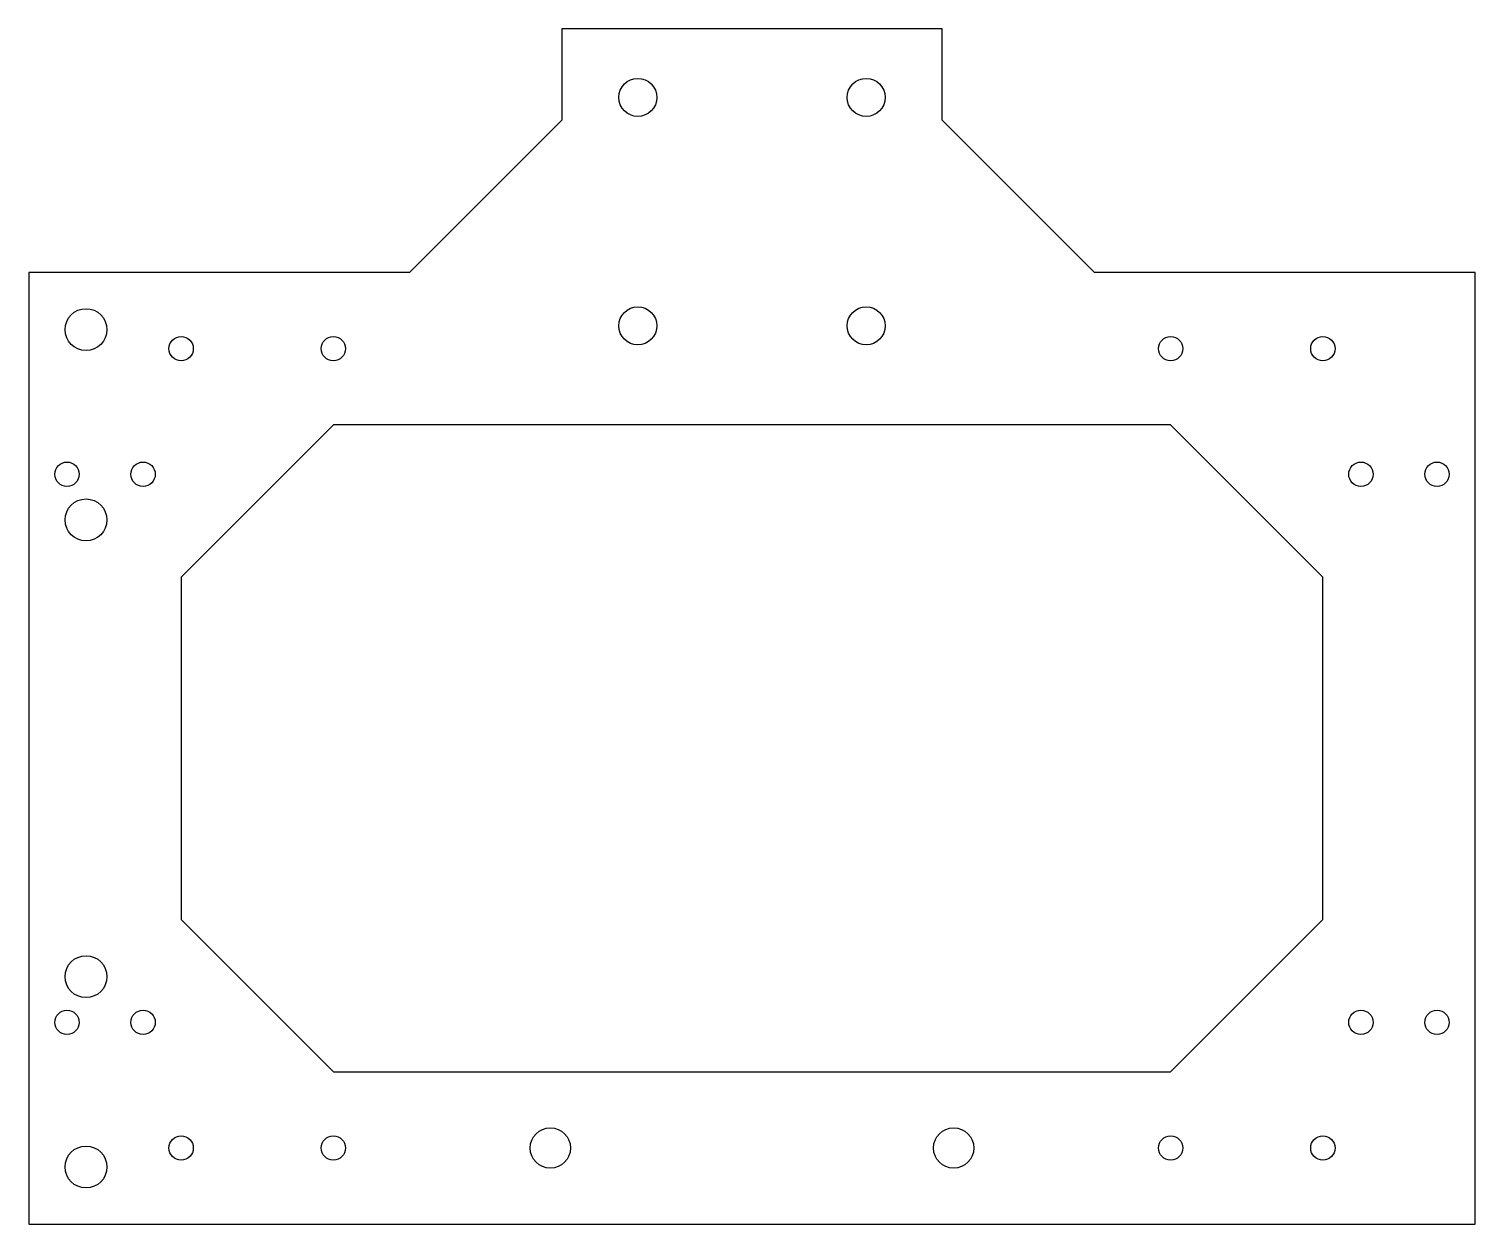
# Model space of a CAD drawing. Header units: millimetres. Extents: x -95 to 95, y -62 to 94.
import ezdxf

# ---------------------------------------------------------------- set-up
doc = ezdxf.new("R2010")
doc.units = ezdxf.units.MM

msp = doc.modelspace()

# ---------------------------------------------------------------- linework, layer by layer
at = {"color": 7, "linetype": 'Continuous', "lineweight": 25}
for p, q in [((-25, 94.5), (-25, 82.5)), ((25, 94.5), (-25, 94.5)), ((25, 82.5), (25, 94.5)), ((-25, 82.5), (-45, 62.5)), ((45, 62.5), (25, 82.5)), ((-95, 62.5), (-95, -62.5)), ((-45, 62.5), (-95, 62.5)), ((95, 62.5), (45, 62.5)), ((95, -62.5), (95, 62.5)), ((-55, 42.5), (-75, 22.5)), ((55, 42.5), (-55, 42.5)), ((75, 22.5), (55, 42.5)), ((-75, 22.5), (-75, -22.5)), ((75, -22.5), (75, 22.5)), ((-75, -22.5), (-55, -42.5)), ((55, -42.5), (75, -22.5)), ((-55, -42.5), (55, -42.5)), ((-95, -62.5), (95, -62.5))]:
    msp.add_line(p, q, dxfattribs=at)
for centre, radius in [((-15, 85.5), 2.5), ((15, 85.5), 2.5), ((-87.5, 55), 2.75), ((-15, 55.5), 2.5), ((15, 55.5), 2.5), ((-75, 52.5), 1.6), ((-55, 52.5), 1.6), ((55, 52.5), 1.6), ((75, 52.5), 1.6), ((-90, 36), 1.6), ((-80, 36), 1.6), ((80, 36), 1.6), ((90, 36), 1.6), ((-87.5, 30), 2.75), ((-87.5, -30), 2.75), ((-90, -36), 1.6), ((-80, -36), 1.6), ((80, -36), 1.6), ((90, -36), 1.6), ((-75, -52.5), 1.6), ((-55, -52.5), 1.6), ((-26.5, -52.5), 2.65), ((26.5, -52.5), 2.65), ((55, -52.5), 1.6), ((75, -52.5), 1.6), ((-87.5, -55), 2.75)]:
    msp.add_circle(centre, radius, dxfattribs=at)

doc.saveas('drawing.dxf')
